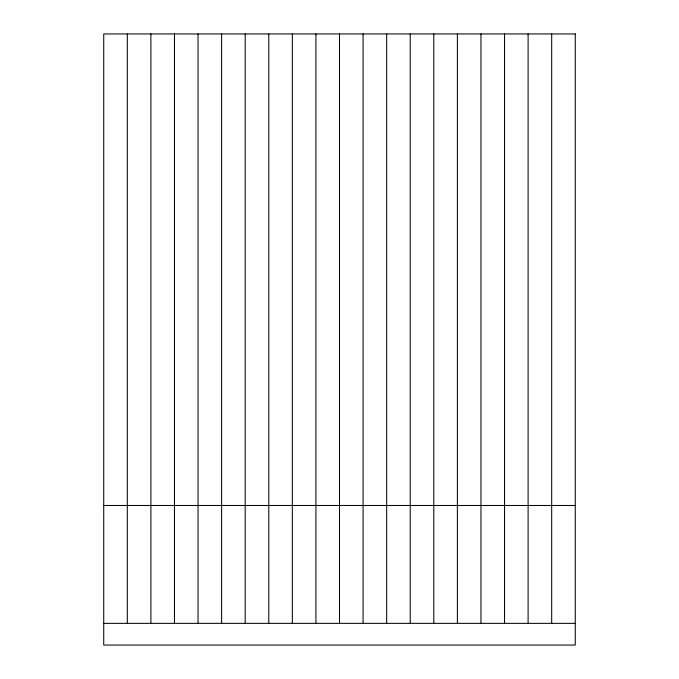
<?xml version="1.0" encoding="UTF-8"?>
<svg xmlns="http://www.w3.org/2000/svg" width="679" height="679" viewBox="0 0 679 679"><rect width="100%" height="100%" fill="white"/><g stroke="black" fill="none" stroke-linecap="round" stroke-linejoin="round"><path stroke-width="1.02" d="M103.734 505.482L575.266 505.482M103.734 623.356L575.266 623.356M551.688 33.95L551.688 623.356M528.109 33.95L528.109 623.356M504.531 33.95L504.531 623.356M480.961 33.95L480.961 623.356M457.383 33.95L457.383 623.356M433.805 33.95L433.805 623.356M410.226 33.95L410.226 623.356M386.657 33.95L386.657 623.356M363.078 33.95L363.078 623.356M339.5 33.95L339.5 623.356M315.922 33.95L315.922 623.356M292.343 33.95L292.343 623.356M268.774 33.95L268.774 623.356M245.195 33.95L245.195 623.356M221.617 33.95L221.617 623.356M198.039 33.95L198.039 623.356M174.469 33.95L174.469 623.356M150.891 33.95L150.891 623.356M127.312 33.95L127.312 623.356M575.266 33.95L103.734 33.95L103.734 645.05L575.266 645.05L575.266 33.95"/></g></svg>
